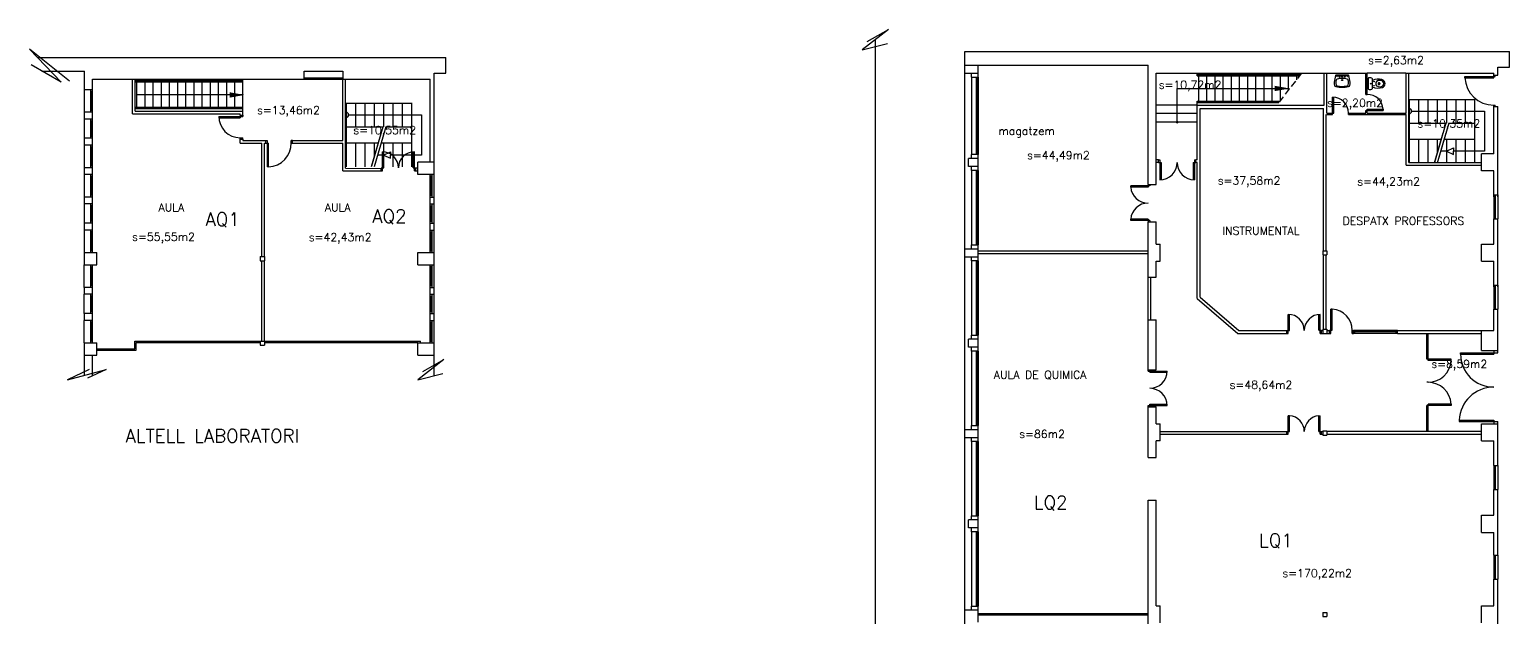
# Model space of a CAD drawing. Extents: x 546 to 754, y 37 to 203.
# Drawn here: x 698.4 to 753.9, y 83.1 to 105.1 of the extents above; entities that cross this region are included whole.
import ezdxf

# ---------------------------------------------------------------- set-up
doc = ezdxf.new("R2010")
doc.units = 0
doc.header["$MEASUREMENT"] = 0
doc.linetypes.add('PUNTOS', pattern=[0.25, 0, -0.25])
doc.linetypes.add('RAYITAS', pattern=[0.375, 0.25, -0.125])
doc.layers.get('0').update_dxf_attribs({"linetype": 'CONTINUOUS'})
for name, color, linetype in [('ESCA', 4, 'CONTINUOUS'), ('MURO', 1, 'CONTINUOUS'), ('PILA', 6, 'CONTINUOUS'), ('PUER', 5, 'CONTINUOUS'), ('SANI', 4, 'CONTINUOUS'), ('SUP', 7, 'CONTINUOUS'), ('TABI', 3, 'CONTINUOUS'), ('TEXT', 7, 'CONTINUOUS'), ('VENT', 2, 'CONTINUOUS')]:
    doc.layers.add(name, color=color, linetype=linetype)
doc.styles.add('ROMANS8', font='simplex.shx')
doc.styles.add('SIMPLEX', font='simplex.shx')
doc.styles.add('SIMPLEX8', font='simplex.shx')
doc.styles.get("Standard").update_dxf_attribs({"font": 'simplex.shx'})

# ---------------------------------------------------------------- blocks, each defined once
blk = doc.blocks.new('012102')
for p in [(-0.148, -0.025), (0.148, -0.025)]:
    blk.add_line(p, (0, -0.025))
blk.add_lwpolyline([(0.221, 0, -0.356176), (0.241, -0.016), (0.266, -0.14, -0.119815), (0.273, -0.396, -0.294219), (0.228, -0.444, -0.064372), (0, -0.47, -0.064372), (-0.228, -0.444, -0.294219), (-0.273, -0.396, -0.119815), (-0.266, -0.14), (-0.241, -0.016, -0.356176), (-0.221, 0), (0, 0)], format="xyb", close=True)
at = {"linetype": 'PUNTOS'}
for centre in [(-0.1, -0.065), (0.1, -0.065)]:
    blk.add_circle(centre, 0.015, dxfattribs=at)
for centre, radius in [((0, -0.19), 0.023), ((0, -0.065), 0.0175)]:
    blk.add_circle(centre, radius)
for centre, radius, start, end in [((0.04, -0.279), 0.28, 161.6517, 198.3483), ((-0.169, -0.21), 0.06, 106.3491, 161.6517), ((-0.169, -0.349), 0.06, 198.3483, 253.6509), ((-0.151, -0.092), 0.067, 87.0352, 159.0483), ((-0.007, -0.761), 0.634, 89.3416, 106.3491), ((-0.007, 0.202), 0.634, 253.6509, 270.6584), ((0.007, -0.761), 0.634, 73.6509, 90.6584), ((0.007, 0.202), 0.634, 269.3416, 286.3491), ((0.151, -0.092), 0.067, 20.9517, 92.9648), ((0.169, -0.21), 0.06, 18.3483, 73.6509), ((0.169, -0.349), 0.06, 286.3491, 341.6517), ((-0.04, -0.279), 0.28, 341.6517, 18.3483)]:
    blk.add_arc(centre, radius, start, end)
blk = doc.blocks.new('SANIA045')
blk.add_lwpolyline([(-0.176, -0.001, 0.467994), (-0.22, -0.062), (-0.219, -0.11, 0.362266), (-0.177, -0.168, 0.003061), (-0.12, -0.17, 0.200943), (-0.14, -0.545, 0.287945), (0, -0.64, 0.345667), (0.15, -0.513, 0.183095), (0.12, -0.17, 0.003061), (0.177, -0.168, 0.362197), (0.219, -0.11), (0.22, -0.062, 0.467968), (0.176, -0.001), (0, 0), (-0.176, -0.001)], format="xyb", close=True)
for centre, radius in [((-0.077, -0.228), 0.01), ((0, -0.101), 0.015), ((0, -0.101), 0.015), ((0.077, -0.228), 0.01)]:
    blk.add_circle(centre, radius)
for centre, radius, start, end in [((0.056, -0.442), 0.179, 137.9157, 221.6581), ((0.048, 4.524), 4.697, 267.947, 269.4107), ((0.004, -0.404), 0.115, 91.7437, 134.6177), ((-0.007, -0.416), 0.0338, 116.4439, 162.0713), ((0.004, -0.409), 0.0434, 175.6422, 265.2374), ((0.012, -0.499), 0.118, 95.6646, 106.8515), ((-0.048, 4.524), 4.697, 270.5893, 272.0531), ((-0.004, -0.404), 0.115, 45.3823, 88.2563), ((-0.012, -0.499), 0.118, 73.1485, 84.3354), ((-0.004, -0.409), 0.0434, 274.7626, 4.3578), ((0.007, -0.416), 0.0338, 17.9287, 63.5561), ((-0.056, -0.442), 0.179, 318.3419, 42.0843), ((0.003, -0.483), 0.113, 224.1157, 268.6031), ((-0.003, -0.483), 0.113, 271.3969, 315.8843)]:
    blk.add_arc(centre, radius, start, end)
blk.add_attdef('CODIGO', (-0.009, -0.013), '', height=0.000001)

msp = doc.modelspace()

# ---------------------------------------------------------------- linework, layer by layer
at = {"layer": 'ESCA'}
for p, q in [((702.399, 103.229), (706.429, 103.229)), ((706.429, 102.079), (706.429, 103.279)), ((742.215, 103.4), (742.215, 103.5)), ((742.215, 103.45), (746.092, 103.45)), ((742.215, 103.4), (746.052, 103.4)), ((742.266, 103.4), (742.266, 102.45)), ((742.572, 103.4), (742.572, 102.45)), ((742.878, 103.4), (742.878, 102.45)), ((743.184, 103.4), (743.184, 102.45)), ((743.49, 103.4), (743.49, 102.45)), ((743.796, 103.4), (743.796, 102.45)), ((744.102, 103.4), (744.102, 102.45)), ((744.409, 103.4), (744.409, 102.45)), ((744.715, 103.4), (744.715, 102.45)), ((745.021, 103.4), (745.021, 102.45)), ((745.327, 103.4), (745.327, 102.45)), ((745.633, 103.4), (745.633, 102.857)), ((745.939, 103.4), (745.939, 103.253)), ((702.399, 103.179), (706.429, 103.179)), ((702.449, 103.179), (702.449, 102.229)), ((702.449, 102.704), (706.429, 102.704)), ((702.755, 103.179), (702.755, 102.229)), ((703.062, 103.179), (703.062, 102.229)), ((703.368, 103.179), (703.368, 102.229)), ((703.674, 103.179), (703.674, 102.229)), ((703.98, 103.179), (703.98, 102.229)), ((704.286, 103.179), (704.286, 102.229)), ((704.592, 103.179), (704.592, 102.229)), ((704.898, 103.179), (704.898, 102.229)), ((705.204, 103.179), (705.204, 102.229)), ((705.51, 103.179), (705.51, 102.229)), ((705.816, 103.179), (705.816, 102.229)), ((706.122, 103.179), (706.122, 102.229)), ((741.465, 102.925), (745.685, 102.925)), ((741.465, 101.66), (741.465, 102.925)), ((743.801, 102.683), (743.801, 103.146)), ((702.399, 102.229), (706.429, 102.229)), ((702.399, 102.179), (706.429, 102.179)), ((742.215, 102.3), (740.675, 102.3)), ((742.215, 102.3), (742.215, 102.45)), ((742.215, 102.45), (745.318, 102.45)), ((742.215, 102.4), (745.279, 102.4)), ((710.398, 101.932), (713.127, 101.932)), ((711.92, 101.932), (713.127, 101.932)), ((713.127, 101.932), (713.127, 100.429)), ((713.127, 101.932), (713.127, 100.429)), ((742.215, 101.98), (740.675, 101.98)), ((742.215, 101.66), (740.675, 101.66)), ((750.257, 102.075), (752.987, 102.075)), ((751.545, 101.625), (751.115, 100.153)), ((751.649, 101.625), (751.211, 100.125)), ((751.78, 102.075), (752.987, 102.075)), ((752.987, 102.075), (752.987, 100.572)), ((752.987, 102.075), (752.987, 100.572)), ((711.573, 101.1), (711.248, 99.982)), ((711.685, 101.482), (711.256, 100.01)), ((711.789, 101.482), (711.352, 99.982)), ((711.678, 101.1), (711.352, 99.982)), ((750.161, 101.025), (750.161, 100.125)), ((751.433, 101.243), (751.107, 100.125)), ((751.537, 101.243), (751.211, 100.125)), ((710.302, 100.882), (710.302, 99.982)), ((711.702, 100.429), (711.967, 100.549)), ((711.702, 100.429), (711.967, 100.549)), ((711.967, 100.549), (711.967, 100.429)), ((711.967, 100.549), (711.967, 100.429)), ((751.561, 100.572), (751.342, 100.572)), ((751.561, 100.572), (751.827, 100.692)), ((751.561, 100.572), (751.827, 100.692)), ((751.561, 100.572), (751.827, 100.452)), ((751.561, 100.572), (751.827, 100.452)), ((751.827, 100.692), (751.827, 100.572)), ((751.827, 100.692), (751.827, 100.572)), ((752.987, 100.572), (751.827, 100.572)), ((751.827, 100.452), (751.827, 100.572)), ((752.987, 100.572), (751.827, 100.572)), ((751.827, 100.452), (751.827, 100.572)), ((711.702, 100.429), (711.482, 100.429)), ((711.702, 100.429), (711.967, 100.309)), ((711.702, 100.429), (711.967, 100.309)), ((713.127, 100.429), (711.967, 100.429)), ((711.967, 100.309), (711.967, 100.429)), ((713.127, 100.429), (711.967, 100.429)), ((711.967, 100.309), (711.967, 100.429))]:
    msp.add_line(p, q, dxfattribs=at)
at = {"layer": 'ESCA', "linetype": 'RAYITAS'}
for p, q in [((746.129, 103.5), (745.242, 102.351)), ((750.161, 101.025), (750.161, 100.125)), ((710.302, 100.882), (710.302, 99.982))]:
    msp.add_line(p, q, dxfattribs=at)
at = {"layer": 'ESCA', "color": 4}
for p, q in [((710.302, 102.382), (710.302, 100.882)), ((710.302, 102.382), (710.302, 100.882)), ((710.313, 102.379), (712.754, 102.379)), ((710.652, 102.382), (710.652, 101.482)), ((710.652, 102.382), (710.652, 101.482)), ((711.002, 102.382), (711.002, 101.482)), ((711.002, 102.382), (711.002, 101.482)), ((711.352, 102.382), (711.352, 101.482)), ((711.352, 102.382), (711.352, 101.482)), ((711.702, 102.382), (711.702, 101.482)), ((711.702, 102.382), (711.702, 101.482)), ((712.052, 102.382), (712.052, 101.482)), ((712.052, 102.382), (712.052, 101.482)), ((712.402, 102.382), (712.402, 101.482)), ((712.402, 102.382), (712.402, 101.482)), ((712.752, 102.382), (712.752, 99.982)), ((712.752, 102.382), (712.752, 99.982)), ((750.161, 102.525), (750.161, 101.025)), ((750.161, 102.525), (750.161, 101.025)), ((750.161, 102.506), (752.611, 102.516)), ((750.511, 102.525), (750.511, 101.625)), ((750.511, 102.525), (750.511, 101.625)), ((750.861, 102.525), (750.861, 101.625)), ((750.861, 102.525), (750.861, 101.625)), ((751.211, 102.525), (751.211, 101.625)), ((751.211, 102.525), (751.211, 101.625)), ((751.561, 102.525), (751.561, 101.625)), ((751.561, 102.525), (751.561, 101.625)), ((751.911, 102.525), (751.911, 101.625)), ((751.911, 102.525), (751.911, 101.625)), ((752.261, 102.525), (752.261, 101.625)), ((752.261, 102.525), (752.261, 101.625)), ((752.611, 102.525), (752.611, 100.125)), ((752.611, 102.525), (752.611, 100.125)), ((750.161, 101.625), (751.561, 101.625)), ((750.161, 101.625), (751.561, 101.625)), ((751.649, 101.625), (752.611, 101.625)), ((751.649, 101.625), (752.611, 101.625)), ((710.302, 101.482), (711.702, 101.482)), ((710.302, 101.482), (711.702, 101.482)), ((711.789, 101.482), (712.752, 101.482)), ((711.789, 101.482), (712.752, 101.482)), ((750.161, 101.025), (751.37, 101.025)), ((750.511, 101.025), (750.511, 100.125)), ((750.861, 101.025), (750.861, 100.125)), ((751.211, 101.025), (751.211, 100.483)), ((751.474, 101.025), (752.611, 101.025)), ((751.474, 101.025), (752.611, 101.025)), ((751.561, 101.025), (751.561, 100.125)), ((751.561, 101.025), (751.561, 100.125)), ((751.911, 101.025), (751.911, 100.125)), ((751.911, 101.025), (751.911, 100.125)), ((752.261, 101.025), (752.261, 100.125)), ((752.261, 101.025), (752.261, 100.125)), ((710.302, 100.882), (711.51, 100.882)), ((710.652, 100.882), (710.652, 99.982)), ((711.002, 100.882), (711.002, 99.982)), ((711.352, 100.882), (711.352, 100.34)), ((711.614, 100.882), (712.752, 100.882)), ((711.614, 100.882), (712.752, 100.882)), ((711.702, 100.882), (711.702, 99.982)), ((711.702, 100.882), (711.702, 99.982)), ((712.052, 100.882), (712.052, 99.982)), ((712.052, 100.882), (712.052, 99.982)), ((712.402, 100.882), (712.402, 99.982)), ((712.402, 100.882), (712.402, 99.982))]:
    msp.add_line(p, q, dxfattribs=at)
at = {"layer": 'ESCA', "color": 4, "linetype": 'RAYITAS'}
for p, q in [((750.161, 101.025), (751.37, 101.025)), ((750.511, 101.025), (750.511, 100.125)), ((750.861, 101.025), (750.861, 100.125)), ((751.211, 101.025), (751.211, 100.483)), ((710.302, 100.882), (711.51, 100.882)), ((710.652, 100.882), (710.652, 99.982)), ((711.002, 100.882), (711.002, 99.982)), ((711.352, 100.882), (711.352, 100.34))]:
    msp.add_line(p, q, dxfattribs=at)
at = {"layer": 'ESCA'}
for points in [[(706.499, 102.682, 0, 0.2, 0), (705.941, 102.682, 0.2, 0.2, 0)], [(745.685, 102.925, 0, 0.2, 0), (745.127, 102.925, 0.2, 0.2, 0)]]:
    msp.add_lwpolyline(points, format="xyseb", dxfattribs=at)
at = {"layer": 'ESCA', "const_width": 0.05}
msp.add_lwpolyline([(741.44, 101.66, 1), (741.49, 101.66, 1)], format="xyb", close=True, dxfattribs=at)
at = {"layer": 'ESCA'}
for centre in [(750.161, 102.075), (710.302, 101.932)]:
    msp.add_arc(centre, 0.0958, 270, 90, dxfattribs=at)
at = {"layer": 'MURO'}
for p, q in [((730.155, 68.92), (730.155, 104.761)), ((698.734, 104.089), (714.049, 104.089)), ((714.049, 103.499), (714.049, 104.089)), ((733.505, 68.91), (733.505, 104.31)), ((733.505, 104.31), (753.925, 104.31)), ((733.505, 103.8), (740.375, 103.8)), ((734.005, 103.35), (734.005, 103.8)), ((740.375, 99.325), (740.375, 103.8)), ((753.925, 103.72), (753.925, 104.31)), ((698.895, 103.579), (700.499, 103.579)), ((700.799, 103.279), (708.729, 103.279)), ((700.799, 102.879), (700.799, 103.279)), ((708.729, 103.579), (710.179, 103.579)), ((708.729, 103.279), (708.729, 103.579)), ((710.179, 103.579), (710.179, 103.279)), ((710.179, 103.279), (713.459, 103.279)), ((713.459, 100.159), (713.459, 103.279)), ((713.609, 103.499), (714.049, 103.499)), ((733.505, 103.5), (734.005, 103.5)), ((733.755, 103.35), (733.755, 103.5)), ((733.755, 103.35), (734.005, 103.35)), ((740.675, 99.325), (740.675, 103.5)), ((740.675, 103.5), (748.594, 103.5)), ((750.055, 103.5), (753.335, 103.5)), ((753.335, 103.43), (753.335, 103.5)), ((753.335, 103.43), (753.485, 103.43)), ((753.485, 103.72), (753.925, 103.72)), ((753.485, 103.43), (753.485, 103.72)), ((700.799, 102.879), (700.499, 102.879)), ((753.335, 100.47), (753.335, 102.25)), ((753.335, 102.25), (753.485, 102.25)), ((753.485, 98.86), (753.485, 102.25)), ((700.799, 102.032), (700.499, 102.032)), ((700.799, 101.772), (700.499, 101.772)), ((700.799, 101.772), (700.799, 102.032)), ((700.799, 101.055), (700.499, 101.055)), ((700.799, 100.795), (700.799, 101.055)), ((700.799, 100.795), (700.499, 100.795)), ((734.005, 100.45), (733.755, 100.45)), ((733.755, 100.3), (733.755, 100.45)), ((734.005, 99.85), (734.005, 100.45)), ((752.875, 99.83), (752.875, 100.47)), ((753.335, 100.47), (752.875, 100.47)), ((700.799, 99.949), (700.499, 99.949)), ((700.799, 99.699), (700.799, 99.949)), ((713.609, 100.159), (712.999, 100.159)), ((712.999, 99.699), (712.999, 100.159)), ((733.645, 100), (733.645, 100.3)), ((734.005, 100.3), (733.645, 100.3)), ((734.005, 100), (733.645, 100)), ((733.755, 99.85), (733.755, 100)), ((700.799, 99.699), (700.499, 99.699)), ((713.609, 99.699), (712.999, 99.699)), ((734.005, 99.85), (733.755, 99.85)), ((740.375, 99.325), (740.675, 99.325)), ((753.335, 99.83), (752.875, 99.83)), ((753.335, 98.86), (753.335, 99.83)), ((700.799, 98.852), (700.499, 98.852)), ((700.799, 98.592), (700.799, 98.852)), ((713.459, 98.852), (713.609, 98.852)), ((713.459, 98.592), (713.459, 98.852)), ((753.335, 98.94), (753.485, 98.94)), ((700.799, 98.592), (700.499, 98.592)), ((713.459, 98.592), (713.609, 98.592)), ((700.799, 97.875), (700.499, 97.875)), ((700.799, 97.615), (700.799, 97.875)), ((713.459, 97.875), (713.609, 97.875)), ((713.459, 97.615), (713.459, 97.875)), ((740.375, 97.925), (740.675, 97.925)), ((740.375, 92.375), (740.375, 97.925)), ((740.675, 97.08), (740.675, 97.925)), ((753.335, 97.08), (753.335, 98.04)), ((753.335, 98.04), (753.485, 98.04)), ((753.485, 95.48), (753.485, 98.04)), ((700.799, 97.615), (700.499, 97.615)), ((713.459, 97.615), (713.609, 97.615)), ((700.499, 96.769), (700.959, 96.769)), ((700.959, 96.309), (700.959, 96.769)), ((712.999, 96.769), (713.609, 96.769)), ((712.999, 96.309), (712.999, 96.769)), ((733.505, 96.91), (734.005, 96.91)), ((733.505, 96.61), (734.005, 96.61)), ((733.755, 97.06), (734.005, 97.06)), ((733.755, 96.91), (733.755, 97.06)), ((733.755, 96.46), (733.755, 96.61)), ((734.005, 96.46), (734.005, 97.06)), ((740.675, 97.08), (740.835, 97.08)), ((740.835, 96.44), (740.835, 97.08)), ((752.875, 97.08), (753.335, 97.08)), ((752.875, 96.44), (752.875, 97.08)), ((700.499, 96.309), (700.959, 96.309)), ((712.999, 96.309), (713.609, 96.309)), ((734.005, 96.46), (733.755, 96.46)), ((740.675, 95.84), (740.675, 96.44)), ((740.675, 96.44), (740.835, 96.44)), ((752.875, 96.44), (753.335, 96.44)), ((753.335, 95.48), (753.335, 96.44)), ((700.799, 95.462), (700.499, 95.462)), ((700.799, 95.202), (700.799, 95.462)), ((713.459, 95.462), (713.609, 95.462)), ((713.459, 95.202), (713.459, 95.462)), ((740.375, 95.84), (740.675, 95.84)), ((740.475, 94.24), (740.475, 95.84)), ((753.335, 95.54), (753.485, 95.54)), ((700.799, 95.202), (700.499, 95.202)), ((713.459, 95.202), (713.609, 95.202)), ((700.799, 94.485), (700.499, 94.485)), ((700.799, 94.225), (700.799, 94.485)), ((713.459, 94.485), (713.609, 94.485)), ((713.459, 94.225), (713.459, 94.485)), ((753.335, 93.85), (753.335, 94.64)), ((753.335, 94.64), (753.485, 94.64)), ((753.485, 93.01), (753.485, 94.64)), ((700.799, 94.225), (700.499, 94.225)), ((713.459, 94.225), (713.609, 94.225)), ((740.375, 94.24), (740.675, 94.24)), ((740.675, 92.375), (740.675, 94.24)), ((752.875, 93.1), (752.875, 93.85)), ((752.875, 93.85), (753.335, 93.85)), ((700.499, 93.379), (700.959, 93.379)), ((700.959, 92.919), (700.959, 93.379)), ((712.999, 92.919), (712.999, 93.399)), ((712.999, 93.379), (713.609, 93.379)), ((713.099, 93.379), (713.099, 93.449)), ((734.005, 93.52), (733.645, 93.52)), ((733.645, 93.22), (733.645, 93.52)), ((733.755, 93.67), (734.005, 93.67)), ((733.755, 93.52), (733.755, 93.67)), ((734.005, 93.07), (734.005, 93.67)), ((712.999, 92.919), (713.609, 92.919)), ((734.005, 93.22), (733.645, 93.22)), ((733.755, 93.07), (733.755, 93.22)), ((734.005, 93.07), (733.755, 93.07)), ((752.875, 93.1), (753.485, 93.1)), ((740.375, 92.375), (740.675, 92.375)), ((740.375, 89.085), (740.375, 90.975)), ((740.375, 90.975), (740.675, 90.975)), ((740.675, 90.34), (740.675, 90.975)), ((733.505, 90.13), (734.005, 90.13)), ((733.755, 90.13), (733.755, 90.28)), ((733.755, 90.28), (734.005, 90.28)), ((734.005, 89.68), (734.005, 90.28)), ((740.675, 90.34), (740.835, 90.34)), ((740.835, 89.7), (740.835, 90.34)), ((752.875, 89.7), (752.875, 90.34)), ((752.875, 90.34), (753.485, 90.34)), ((753.485, 88.78), (753.485, 90.43)), ((733.505, 89.83), (734.005, 89.83)), ((733.755, 89.68), (733.755, 89.83)), ((734.005, 89.68), (733.755, 89.68)), ((740.675, 89.085), (740.675, 89.7)), ((740.835, 89.7), (740.675, 89.7)), ((752.875, 89.7), (753.335, 89.7)), ((753.335, 88.78), (753.335, 89.7)), ((740.375, 89.085), (740.675, 89.085)), ((753.335, 88.78), (753.485, 88.78)), ((753.335, 86.91), (753.335, 87.88)), ((753.335, 87.88), (753.485, 87.88)), ((753.485, 85.42), (753.485, 87.88)), ((740.375, 82.232), (740.375, 87.485)), ((740.375, 87.485), (740.675, 87.485)), ((740.675, 83.52), (740.675, 87.485)), ((733.645, 86.44), (733.645, 86.74)), ((734.005, 86.74), (733.645, 86.74)), ((733.755, 86.74), (733.755, 86.89)), ((733.755, 86.89), (734.005, 86.89)), ((734.005, 86.29), (734.005, 86.89)), ((752.875, 86.27), (752.875, 86.91)), ((752.875, 86.91), (753.335, 86.91)), ((734.005, 86.44), (733.645, 86.44)), ((733.755, 86.29), (733.755, 86.44)), ((734.005, 86.29), (733.755, 86.29)), ((752.875, 86.27), (753.335, 86.27)), ((753.335, 85.42), (753.335, 86.27)), ((753.335, 85.42), (753.485, 85.42)), ((753.335, 83.52), (753.335, 84.52)), ((753.335, 84.52), (753.485, 84.52)), ((753.485, 82.06), (753.485, 84.52)), ((734.005, 83.35), (733.505, 83.35)), ((734.005, 83.35), (733.645, 83.35)), ((733.755, 83.5), (734.005, 83.5)), ((733.755, 83.35), (733.755, 83.5)), ((734.005, 82.9), (734.005, 83.5)), ((740.675, 83.52), (740.835, 83.52)), ((740.835, 82.88), (740.835, 83.52)), ((752.875, 82.88), (752.875, 83.52)), ((752.875, 83.52), (753.335, 83.52))]:
    msp.add_line(p, q, dxfattribs=at)
at = {"layer": 'MURO', "color": 1}
for p, q in [((700.499, 102.879), (700.499, 103.579)), ((713.609, 99.699), (713.609, 103.499)), ((700.499, 101.772), (700.499, 102.032)), ((700.499, 100.795), (700.499, 101.055)), ((700.499, 99.699), (700.499, 99.949)), ((700.499, 98.592), (700.499, 98.852)), ((713.609, 98.592), (713.609, 98.852)), ((700.499, 97.615), (700.499, 97.875)), ((713.609, 97.615), (713.609, 97.875)), ((700.499, 96.309), (700.499, 96.769)), ((713.609, 96.309), (713.609, 96.769)), ((700.499, 95.202), (700.499, 95.462)), ((713.609, 95.202), (713.609, 95.462)), ((700.499, 94.225), (700.499, 94.485)), ((713.609, 94.225), (713.609, 94.485)), ((700.499, 92.167), (700.499, 93.379)), ((713.609, 92.152), (713.609, 93.379)), ((700.499, 92.919), (700.959, 92.919)), ((700.799, 92.144), (700.799, 92.919))]:
    msp.add_line(p, q, dxfattribs=at)
at = {"layer": 'PILA'}
for p, q in [((707.089, 96.618), (707.249, 96.618)), ((707.089, 96.618), (707.089, 96.458)), ((707.249, 96.618), (707.249, 96.458)), ((746.925, 96.839), (746.925, 96.679)), ((746.925, 96.839), (747.085, 96.839)), ((746.925, 96.679), (747.085, 96.679)), ((747.085, 96.839), (747.085, 96.679)), ((707.089, 96.458), (707.249, 96.458)), ((746.925, 93.89), (746.925, 93.73)), ((746.925, 93.89), (747.085, 93.89)), ((747.085, 93.89), (747.085, 93.73)), ((707.089, 93.449), (707.249, 93.449)), ((707.089, 93.449), (707.089, 93.289)), ((707.089, 93.289), (707.249, 93.289)), ((707.249, 93.449), (707.249, 93.289)), ((746.925, 93.73), (747.085, 93.73)), ((746.925, 90.08), (746.925, 89.92)), ((746.925, 90.08), (747.085, 90.08)), ((746.925, 89.92), (747.085, 89.92)), ((747.085, 90.08), (747.085, 89.92)), ((746.925, 83.27), (746.925, 83.11)), ((746.925, 83.27), (747.085, 83.27)), ((747.085, 83.27), (747.085, 83.11)), ((746.925, 83.11), (747.085, 83.11))]:
    msp.add_line(p, q, dxfattribs=at)
at = {"layer": 'PUER'}
for p, q in [((752.256, 103.38), (753.385, 103.38)), ((752.256, 103.33), (752.256, 103.38)), ((752.256, 103.33), (753.335, 103.33)), ((753.335, 103.33), (753.335, 103.43)), ((753.385, 103.38), (753.385, 103.43)), ((748.544, 102.703), (748.544, 102.753)), ((748.544, 102.703), (748.594, 102.703)), ((748.594, 102.703), (748.594, 102.753)), ((747.292, 101.95), (747.292, 102.6)), ((747.342, 102), (747.342, 102.597)), ((748.544, 102.053), (748.544, 102.103)), ((748.544, 102.103), (749.192, 102.103)), ((748.594, 102.053), (748.594, 102.153)), ((748.594, 102.153), (749.192, 102.153)), ((749.192, 102.153), (749.192, 102.103)), ((753.335, 102.3), (753.385, 102.3)), ((753.335, 102.25), (753.335, 102.3)), ((753.335, 102.25), (753.485, 102.25)), ((753.385, 102.25), (753.385, 102.3)), ((705.529, 101.879), (706.429, 101.879)), ((705.53, 101.829), (706.329, 101.829)), ((706.329, 101.929), (706.329, 101.829)), ((706.429, 101.929), (706.429, 101.879)), ((747.242, 102), (747.342, 102)), ((747.242, 101.95), (747.292, 101.95)), ((747.892, 101.95), (747.892, 102)), ((747.892, 102), (747.942, 102)), ((747.892, 101.95), (747.942, 101.95)), ((706.329, 101.079), (706.429, 101.079)), ((706.329, 101.029), (706.329, 101.079)), ((706.429, 101.029), (706.429, 101.079)), ((707.299, 100.979), (707.349, 100.979)), ((707.299, 100.879), (707.399, 100.879)), ((707.349, 100.979), (707.349, 99.98)), ((707.399, 99.98), (707.399, 100.879)), ((708.249, 100.879), (708.249, 100.979)), ((708.299, 100.979), (708.249, 100.979)), ((708.249, 100.879), (708.299, 100.879)), ((711.666, 99.83), (711.666, 100.549)), ((711.716, 99.949), (711.716, 100.547)), ((712.816, 99.95), (712.816, 100.547)), ((712.866, 99.829), (712.866, 100.549)), ((707.399, 99.98), (707.349, 99.98)), ((711.616, 99.949), (711.716, 99.949)), ((712.816, 99.95), (712.916, 99.95)), ((740.765, 100.25), (740.815, 100.25)), ((740.765, 100.15), (740.865, 100.15)), ((740.815, 100.25), (740.815, 99.5)), ((740.865, 100.15), (740.865, 99.501)), ((742.065, 100.15), (742.165, 100.15)), ((742.065, 100.15), (742.065, 99.501)), ((742.115, 100.25), (742.165, 100.25)), ((742.115, 100.25), (742.165, 100.25)), ((742.115, 100.25), (742.115, 99.5)), ((711.616, 99.83), (711.666, 99.83)), ((712.866, 99.829), (712.916, 99.829)), ((740.375, 99.325), (740.375, 99.225)), ((740.445, 99.325), (740.445, 99.275)), ((740.445, 99.275), (739.727, 99.275)), ((739.727, 99.225), (739.727, 99.275)), ((740.375, 99.225), (739.727, 99.225)), ((740.445, 97.975), (739.725, 97.975)), ((740.375, 98.025), (739.727, 98.025)), ((739.727, 97.975), (739.727, 98.025)), ((740.375, 98.025), (740.375, 97.925)), ((740.445, 97.975), (740.445, 97.925)), ((745.635, 93.73), (745.635, 94.45)), ((745.685, 93.85), (745.685, 94.447)), ((746.785, 93.851), (746.785, 94.447)), ((746.835, 93.73), (746.835, 94.45)), ((747.235, 93.73), (747.235, 94.65)), ((747.285, 93.851), (747.285, 94.648)), ((745.585, 93.85), (745.685, 93.85)), ((746.785, 93.851), (746.885, 93.851)), ((747.185, 93.851), (747.285, 93.851)), ((748.035, 93.73), (748.035, 93.85)), ((748.035, 93.85), (748.085, 93.85)), ((745.585, 93.73), (745.635, 93.73)), ((746.835, 93.73), (746.885, 93.73)), ((747.185, 93.73), (747.235, 93.73)), ((748.035, 93.73), (748.085, 93.73)), ((752.095, 92.96), (752.096, 93.01)), ((752.095, 92.96), (753.335, 92.96)), ((752.096, 93.01), (753.487, 93.01)), ((753.335, 93.1), (753.335, 92.96)), ((740.375, 92.325), (740.375, 92.375)), ((740.375, 92.325), (741.095, 92.325)), ((740.445, 92.275), (740.445, 92.375)), ((740.445, 92.275), (741.093, 92.275)), ((740.375, 91.025), (741.095, 91.025)), ((740.375, 90.975), (740.375, 91.025)), ((740.445, 91.075), (741.093, 91.075)), ((740.445, 90.975), (740.445, 91.075)), ((745.635, 89.95), (745.635, 90.647)), ((745.685, 90.647), (745.635, 90.647)), ((745.685, 90.05), (745.685, 90.647)), ((746.785, 90.05), (746.785, 90.647)), ((746.785, 90.647), (746.835, 90.647)), ((746.835, 89.95), (746.835, 90.647)), ((752.046, 90.48), (753.335, 90.48)), ((752.046, 90.48), (752.046, 90.43)), ((753.335, 90.48), (753.335, 90.34)), ((745.585, 90.05), (745.685, 90.05)), ((745.585, 89.95), (745.635, 89.95)), ((746.785, 90.05), (746.885, 90.05)), ((746.835, 89.95), (746.885, 89.95)), ((752.045, 90.43), (753.485, 90.43))]:
    msp.add_line(p, q, dxfattribs=at)
for centre, radius, start, end in [((753.335, 103.38), 1.08, 182.6535, 270), ((748.594, 102.103), 0.6, 4.7802, 90), ((747.292, 102), 0.6, 0, 90), ((706.329, 101.879), 0.8, 180, 270), ((707.349, 100.879), 0.9, 273.1847, 0), ((711.666, 99.949), 0.6, 0, 90), ((712.866, 99.949), 0.6, 90, 180), ((740.815, 100.15), 0.65, 270, 0), ((742.115, 100.15), 0.65, 180, 270), ((740.375, 99.275), 0.65, 184.4117, 270), ((740.375, 97.975), 0.65, 90, 175.5883), ((745.635, 93.85), 0.6, 0, 90), ((746.835, 93.85), 0.6, 90, 180), ((747.235, 93.85), 0.8, 86.4167, 90), ((747.235, 93.85), 0.8, 0, 86.4167), ((753.335, 92.96), 1.24, 180, 270), ((740.445, 92.325), 0.65, 270, 0), ((740.445, 91.025), 0.65, 360, 90), ((753.335, 90.43), 1.29, 90, 177.7787), ((745.635, 90.05), 0.6, 0, 85.2198), ((746.835, 90.05), 0.6, 94.7802, 180)]:
    msp.add_arc(centre, radius, start, end, dxfattribs=at)
at = {"layer": 'TABI', "color": 4}
for p, q in [((730.639, 105.135), (729.659, 104.378)), ((729.845, 104.691), (730.639, 105.135)), ((698.437, 104.399), (699.623, 103.161)), ((699.938, 103.2), (698.437, 104.399)), ((729.659, 104.378), (730.602, 104.617)), ((699.623, 103.161), (698.493, 103.809)), ((713.971, 92.753), (712.991, 91.996)), ((713.177, 92.309), (713.971, 92.753)), ((699.861, 91.996), (701.304, 92.384)), ((700.674, 92.384), (699.861, 91.996)), ((701.304, 92.384), (700.603, 92.052)), ((712.991, 91.996), (713.934, 92.235))]:
    msp.add_line(p, q, dxfattribs=at)
at = {"layer": 'TABI'}
for p, q in [((702.299, 101.979), (702.299, 103.279)), ((702.399, 102.079), (702.399, 103.279)), ((710.179, 100.979), (710.179, 103.279)), ((710.279, 99.929), (710.279, 103.279)), ((746.975, 102.3), (746.975, 103.5)), ((747.075, 102), (747.075, 103.5)), ((748.544, 102.753), (748.544, 103.5)), ((748.593, 103.507), (750.043, 103.507)), ((748.594, 102.753), (748.595, 103.503)), ((750.055, 102), (750.059, 103.503)), ((750.155, 100.15), (750.155, 103.5)), ((748.544, 102.753), (748.594, 102.753)), ((742.215, 102.3), (746.975, 102.3)), ((742.215, 100.25), (742.215, 102.3)), ((742.335, 102.18), (746.955, 102.18)), ((742.335, 95.095), (742.335, 102.18)), ((746.955, 96.839), (746.955, 102.18)), ((702.299, 101.979), (706.329, 101.979)), ((702.399, 102.079), (706.429, 102.079)), ((706.329, 101.929), (706.329, 101.979)), ((706.329, 101.929), (706.429, 101.929)), ((706.429, 101.929), (706.429, 102.079)), ((747.055, 96.839), (747.055, 101.95)), ((747.075, 102), (747.242, 102)), ((747.075, 101.95), (747.242, 101.95)), ((747.242, 101.95), (747.242, 102)), ((747.942, 101.95), (747.942, 102)), ((747.942, 102), (748.544, 102)), ((747.942, 101.95), (750.055, 101.95)), ((748.544, 102.053), (748.594, 102.053)), ((748.544, 102), (748.544, 102.053)), ((748.594, 102), (748.594, 102.053)), ((748.594, 102), (750.055, 102)), ((750.055, 100.05), (750.055, 101.95)), ((706.329, 101.029), (706.429, 101.029)), ((706.329, 100.879), (706.329, 101.029)), ((706.429, 101.029), (706.429, 100.979)), ((706.329, 100.879), (707.149, 100.879)), ((706.429, 100.979), (707.299, 100.979)), ((707.149, 96.618), (707.149, 100.879)), ((707.249, 96.618), (707.249, 100.879)), ((707.249, 100.879), (707.299, 100.879)), ((707.299, 100.879), (707.299, 100.979)), ((708.299, 100.979), (710.179, 100.979)), ((708.299, 100.879), (708.299, 100.979)), ((708.299, 100.879), (710.179, 100.879)), ((710.179, 99.829), (710.179, 100.879)), ((710.279, 99.929), (711.616, 99.928)), ((711.616, 99.829), (711.616, 99.928)), ((712.916, 99.829), (712.916, 99.949)), ((712.916, 99.949), (712.956, 99.949)), ((740.765, 100.25), (740.675, 100.25)), ((740.765, 100.15), (740.675, 100.15)), ((740.765, 100.15), (740.765, 100.25)), ((742.165, 100.15), (742.165, 100.25)), ((742.215, 100.25), (742.165, 100.25)), ((742.215, 100.15), (742.165, 100.15)), ((742.215, 95.04), (742.215, 100.15)), ((750.055, 100.05), (752.875, 100.05)), ((750.155, 100.15), (752.875, 100.15)), ((710.179, 99.829), (711.616, 99.829)), ((712.916, 99.829), (712.956, 99.829)), ((740.375, 96.815), (734.005, 96.815)), ((740.375, 96.715), (734.005, 96.715)), ((746.955, 93.89), (746.955, 96.679)), ((747.055, 93.89), (747.055, 96.679)), ((707.149, 93.449), (707.149, 96.458)), ((707.249, 93.449), (707.249, 96.458)), ((742.215, 95.04), (743.738, 93.73)), ((742.335, 95.095), (743.783, 93.85)), ((743.783, 93.85), (745.585, 93.85)), ((745.585, 93.73), (745.585, 93.85)), ((746.885, 93.73), (746.885, 93.85)), ((746.885, 93.85), (746.925, 93.85)), ((747.085, 93.85), (747.185, 93.85)), ((747.185, 93.73), (747.185, 93.85)), ((749.725, 93.73), (749.725, 93.85)), ((749.725, 93.85), (752.875, 93.85)), ((702.379, 93.449), (707.089, 93.449)), ((702.379, 93.159), (702.379, 93.449)), ((702.429, 93.109), (702.429, 93.399)), ((702.429, 93.399), (707.089, 93.399)), ((707.249, 93.449), (713.099, 93.449)), ((707.249, 93.399), (712.999, 93.399)), ((743.738, 93.73), (745.585, 93.73)), ((746.885, 93.73), (746.925, 93.73)), ((746.885, 93.73), (747.185, 93.73)), ((747.085, 93.73), (747.185, 93.73)), ((749.725, 93.73), (752.875, 93.73)), ((700.959, 93.159), (702.379, 93.159)), ((700.959, 93.109), (702.429, 93.109)), ((740.835, 90.05), (745.585, 90.05)), ((740.835, 89.95), (745.585, 89.95)), ((745.585, 89.95), (745.585, 90.05)), ((746.885, 90.05), (746.925, 90.05)), ((746.885, 89.95), (746.885, 90.05)), ((746.885, 89.95), (746.925, 89.95)), ((747.085, 90.07), (752.875, 90.07)), ((747.085, 89.95), (752.875, 89.95)), ((740.375, 83.215), (734.005, 83.215)), ((739.336, 83.215), (734.005, 83.215)), ((740.375, 83.165), (734.005, 83.165))]:
    msp.add_line(p, q, dxfattribs=at)
at = {"layer": 'TABI', "color": 3}
for p, q in [((712.956, 99.949), (712.999, 99.949)), ((712.956, 99.829), (712.999, 99.829))]:
    msp.add_line(p, q, dxfattribs=at)
at = {"layer": 'VENT', "color": 2}
for p, q in [((708.729, 103.329), (710.179, 103.329)), ((708.729, 103.279), (710.179, 103.279))]:
    msp.add_line(p, q, dxfattribs=at)
at = {"layer": 'VENT'}
for p, q in [((708.779, 103.279), (708.779, 103.329)), ((710.129, 103.329), (710.129, 103.279)), ((733.755, 103.35), (733.755, 100.45)), ((733.935, 103.35), (733.935, 100.45)), ((733.935, 103.3), (734.005, 103.3)), ((733.97, 103.3), (733.97, 102.881)), ((734.005, 103.35), (734.005, 100.45)), ((700.499, 102.032), (700.499, 102.879)), ((700.729, 102.032), (700.729, 102.879)), ((700.729, 102.809), (700.799, 102.809)), ((700.764, 102.809), (700.764, 102.102)), ((700.799, 102.032), (700.799, 102.879)), ((734.005, 102.881), (733.935, 102.881)), ((734.005, 102.851), (733.935, 102.851)), ((733.97, 102.851), (733.97, 102.408)), ((700.799, 102.102), (700.729, 102.102)), ((734.005, 102.408), (733.935, 102.408)), ((734.005, 102.383), (733.935, 102.383)), ((734.005, 102.358), (733.935, 102.358)), ((733.97, 102.358), (733.97, 101.915)), ((700.499, 101.055), (700.499, 101.772)), ((700.729, 101.055), (700.729, 101.772)), ((700.799, 101.702), (700.729, 101.702)), ((700.764, 101.702), (700.764, 101.125)), ((700.799, 101.055), (700.799, 101.772)), ((734.005, 101.915), (733.935, 101.915)), ((734.005, 101.885), (733.935, 101.885)), ((733.97, 101.885), (733.97, 101.441)), ((700.799, 101.125), (700.729, 101.125)), ((734.005, 101.441), (733.935, 101.441)), ((734.005, 101.416), (733.935, 101.416)), ((734.005, 101.391), (733.935, 101.391)), ((733.97, 101.391), (733.97, 100.948)), ((700.499, 99.949), (700.499, 100.795)), ((700.729, 99.949), (700.729, 100.795)), ((700.799, 100.725), (700.729, 100.725)), ((700.764, 100.725), (700.764, 100.019)), ((700.799, 99.949), (700.799, 100.795)), ((734.005, 100.948), (733.935, 100.948)), ((734.005, 100.918), (733.935, 100.918)), ((734.005, 100.5), (733.935, 100.5)), ((733.97, 100.918), (733.97, 100.5)), ((700.799, 100.019), (700.729, 100.019)), ((700.499, 98.852), (700.499, 99.699)), ((700.729, 98.852), (700.729, 99.699)), ((700.729, 99.629), (700.799, 99.629)), ((700.764, 99.629), (700.764, 98.922)), ((700.799, 98.852), (700.799, 99.699)), ((713.453, 98.852), (713.453, 99.699)), ((713.529, 99.629), (713.459, 99.629)), ((713.494, 99.629), (713.494, 98.922)), ((713.529, 98.852), (713.529, 99.699)), ((713.603, 98.852), (713.603, 99.699)), ((733.755, 99.85), (733.755, 97.06)), ((733.935, 99.85), (733.935, 97.06)), ((734.005, 99.8), (733.935, 99.8)), ((734.005, 99.4), (733.935, 99.4)), ((734.005, 99.37), (733.935, 99.37)), ((733.97, 99.8), (733.97, 99.4)), ((733.97, 99.37), (733.97, 98.945)), ((734.005, 99.85), (734.005, 97.06)), ((700.799, 98.922), (700.729, 98.922)), ((713.459, 98.922), (713.529, 98.922)), ((734.005, 98.945), (733.935, 98.945)), ((734.005, 98.92), (733.935, 98.92)), ((734.005, 98.895), (733.935, 98.895)), ((733.97, 98.895), (733.97, 98.47)), ((753.335, 98.94), (753.335, 98.04)), ((753.335, 98.89), (753.385, 98.89)), ((753.36, 98.89), (753.36, 98.09)), ((753.385, 98.94), (753.385, 98.04)), ((753.485, 98.94), (753.485, 98.04)), ((700.499, 97.875), (700.499, 98.592)), ((700.729, 97.875), (700.729, 98.592)), ((700.799, 98.522), (700.729, 98.522)), ((700.764, 98.522), (700.764, 97.945)), ((700.799, 97.875), (700.799, 98.592)), ((713.453, 97.875), (713.453, 98.592)), ((713.459, 98.522), (713.529, 98.522)), ((713.494, 98.522), (713.494, 97.945)), ((713.529, 97.875), (713.529, 98.592)), ((713.603, 97.875), (713.603, 98.592)), ((734.005, 98.47), (733.935, 98.47)), ((734.005, 98.44), (733.935, 98.44)), ((733.97, 98.44), (733.97, 97.99)), ((700.799, 97.945), (700.729, 97.945)), ((713.459, 97.945), (713.529, 97.945)), ((734.005, 97.99), (733.935, 97.99)), ((734.005, 97.99), (733.935, 97.99)), ((734.005, 97.965), (733.935, 97.965)), ((734.005, 97.94), (733.935, 97.94)), ((733.97, 97.94), (733.97, 97.54)), ((753.335, 98.09), (753.385, 98.09)), ((700.499, 96.769), (700.499, 97.615)), ((700.729, 96.769), (700.729, 97.615)), ((700.799, 97.545), (700.729, 97.545)), ((700.764, 97.545), (700.764, 96.839)), ((700.799, 96.769), (700.799, 97.615)), ((713.453, 96.769), (713.453, 97.615)), ((713.459, 97.545), (713.529, 97.545)), ((713.494, 97.545), (713.494, 96.839)), ((713.529, 96.769), (713.529, 97.615)), ((713.603, 96.769), (713.603, 97.615)), ((734.005, 97.54), (733.935, 97.54)), ((734.005, 97.51), (733.935, 97.51)), ((733.935, 97.11), (734.005, 97.11)), ((733.97, 97.51), (733.97, 97.11)), ((700.799, 96.839), (700.729, 96.839)), ((713.459, 96.839), (713.529, 96.839)), ((700.488, 95.462), (700.488, 96.309)), ((700.729, 95.462), (700.729, 96.309)), ((700.729, 96.239), (700.799, 96.239)), ((700.764, 96.239), (700.764, 95.532)), ((700.799, 95.462), (700.799, 96.309)), ((713.459, 95.462), (713.459, 96.309)), ((713.529, 96.239), (713.459, 96.239)), ((713.494, 96.239), (713.494, 95.532)), ((713.529, 95.462), (713.529, 96.309)), ((713.608, 95.462), (713.608, 96.309)), ((733.755, 96.46), (733.755, 93.67)), ((733.935, 96.46), (733.935, 93.67)), ((734.005, 96.41), (733.935, 96.41)), ((734.005, 96.01), (733.935, 96.01)), ((733.97, 96.41), (733.97, 96.01)), ((734.005, 96.46), (734.005, 93.67)), ((700.799, 95.532), (700.729, 95.532)), ((713.459, 95.532), (713.529, 95.532)), ((734.005, 95.98), (733.935, 95.98)), ((734.005, 95.555), (733.935, 95.555)), ((734.005, 95.53), (733.935, 95.53)), ((734.005, 95.505), (733.935, 95.505)), ((733.97, 95.98), (733.97, 95.555)), ((733.97, 95.505), (733.97, 95.08)), ((753.335, 95.54), (753.335, 94.64)), ((753.335, 95.49), (753.385, 95.49)), ((753.36, 95.49), (753.36, 94.69)), ((753.385, 95.54), (753.385, 94.64)), ((753.485, 95.54), (753.485, 94.64)), ((700.488, 94.485), (700.488, 95.202)), ((700.729, 94.485), (700.729, 95.202)), ((700.799, 95.132), (700.729, 95.132)), ((700.764, 95.132), (700.764, 94.555)), ((700.799, 94.485), (700.799, 95.202)), ((713.459, 94.485), (713.459, 95.202)), ((713.459, 95.132), (713.529, 95.132)), ((713.494, 95.132), (713.494, 94.555)), ((713.529, 94.485), (713.529, 95.202)), ((713.608, 94.485), (713.608, 95.202)), ((734.005, 95.08), (733.935, 95.08)), ((734.005, 95.05), (733.935, 95.05)), ((733.97, 95.05), (733.97, 94.6)), ((700.799, 94.555), (700.729, 94.555)), ((713.459, 94.555), (713.529, 94.555)), ((734.005, 94.6), (733.935, 94.6)), ((734.005, 94.6), (733.935, 94.6)), ((734.005, 94.575), (733.935, 94.575)), ((734.005, 94.55), (733.935, 94.55)), ((733.97, 94.55), (733.97, 94.15)), ((753.335, 94.69), (753.385, 94.69)), ((700.488, 93.379), (700.488, 94.225)), ((700.729, 93.379), (700.729, 94.225)), ((700.799, 94.155), (700.729, 94.155)), ((700.764, 94.155), (700.764, 93.449)), ((700.799, 93.379), (700.799, 94.225)), ((713.459, 93.379), (713.459, 94.225)), ((713.459, 94.155), (713.529, 94.155)), ((713.494, 94.155), (713.494, 93.449)), ((713.529, 93.379), (713.529, 94.225)), ((713.608, 93.379), (713.608, 94.225)), ((734.005, 94.15), (733.935, 94.15)), ((734.005, 94.12), (733.935, 94.12)), ((733.97, 94.12), (733.97, 93.72)), ((748.085, 93.73), (748.085, 93.85)), ((749.725, 93.85), (748.085, 93.85)), ((748.135, 93.73), (748.135, 93.85)), ((749.675, 93.8), (748.135, 93.8)), ((749.675, 93.73), (749.675, 93.85)), ((700.799, 93.449), (700.729, 93.449)), ((713.459, 93.449), (713.529, 93.449)), ((733.935, 93.72), (734.005, 93.72)), ((749.725, 93.73), (748.085, 93.73)), ((750.825, 92.765), (750.825, 93.73)), ((750.825, 93.68), (750.875, 93.68)), ((750.85, 93.68), (750.85, 92.865)), ((750.875, 92.715), (750.875, 93.73)), ((733.755, 93.07), (733.755, 90.28)), ((733.935, 93.07), (733.935, 90.28)), ((734.005, 93.02), (733.935, 93.02)), ((733.97, 93.02), (733.97, 92.62)), ((734.005, 93.07), (734.005, 90.28)), ((750.875, 92.865), (750.825, 92.865)), ((750.875, 92.815), (750.825, 92.815)), ((751.739, 92.765), (750.825, 92.765)), ((751.739, 92.715), (750.875, 92.715)), ((750.925, 92.715), (750.925, 92.765)), ((750.925, 92.74), (751.689, 92.74)), ((751.689, 92.715), (751.689, 92.765)), ((751.739, 92.715), (751.739, 92.765)), ((734.005, 92.62), (733.935, 92.62)), ((734.005, 92.59), (733.935, 92.59)), ((734.005, 92.165), (733.935, 92.165)), ((734.005, 92.14), (733.935, 92.14)), ((734.005, 92.115), (733.935, 92.115)), ((733.97, 92.59), (733.97, 92.165)), ((733.97, 92.115), (733.97, 91.69)), ((734.005, 91.69), (733.935, 91.69)), ((734.005, 91.66), (733.935, 91.66)), ((733.97, 91.66), (733.97, 91.21)), ((750.875, 91.9), (750.825, 91.9)), ((734.005, 91.21), (733.935, 91.21)), ((734.005, 91.21), (733.935, 91.21)), ((734.005, 91.185), (733.935, 91.185)), ((734.005, 91.16), (733.935, 91.16)), ((733.97, 91.16), (733.97, 90.76)), ((750.825, 90.07), (750.825, 91.035)), ((751.739, 91.035), (750.825, 91.035)), ((750.875, 90.07), (750.875, 91.085)), ((751.739, 91.085), (750.875, 91.085)), ((750.925, 91.035), (750.925, 91.085)), ((750.925, 91.06), (751.689, 91.06)), ((751.689, 91.085), (751.689, 91.035)), ((751.739, 91.085), (751.739, 91.035)), ((734.005, 90.76), (733.935, 90.76)), ((734.005, 90.73), (733.935, 90.73)), ((733.97, 90.73), (733.97, 90.33)), ((750.875, 90.985), (750.825, 90.985)), ((750.875, 90.935), (750.825, 90.935)), ((750.85, 90.935), (750.85, 90.12)), ((733.935, 90.33), (734.005, 90.33)), ((750.825, 90.12), (750.875, 90.12)), ((733.755, 89.68), (733.755, 86.89)), ((733.935, 89.68), (733.935, 86.89)), ((734.005, 89.63), (733.935, 89.63)), ((733.97, 89.63), (733.97, 89.23)), ((734.005, 89.68), (734.005, 86.89)), ((734.005, 89.23), (733.935, 89.23)), ((734.005, 89.2), (733.935, 89.2)), ((733.97, 89.2), (733.97, 88.775)), ((734.005, 88.775), (733.935, 88.775)), ((734.005, 88.75), (733.935, 88.75)), ((734.005, 88.725), (733.935, 88.725)), ((734.005, 88.3), (733.935, 88.3)), ((734.005, 88.27), (733.935, 88.27)), ((733.97, 88.725), (733.97, 88.3)), ((733.97, 88.27), (733.97, 87.82)), ((753.335, 88.78), (753.335, 87.88)), ((753.335, 88.73), (753.385, 88.73)), ((753.36, 88.73), (753.36, 87.93)), ((753.385, 88.78), (753.385, 87.88)), ((753.485, 88.78), (753.485, 87.88)), ((734.005, 87.82), (733.935, 87.82)), ((734.005, 87.82), (733.935, 87.82)), ((734.005, 87.795), (733.935, 87.795)), ((734.005, 87.77), (733.935, 87.77)), ((733.97, 87.77), (733.97, 87.37)), ((753.335, 87.93), (753.385, 87.93)), ((734.005, 87.37), (733.935, 87.37)), ((734.005, 87.34), (733.935, 87.34)), ((733.97, 87.34), (733.97, 86.94)), ((733.935, 86.94), (734.005, 86.94)), ((733.755, 86.29), (733.755, 83.5)), ((733.935, 86.29), (733.935, 83.5)), ((734.005, 86.24), (733.935, 86.24)), ((733.97, 86.24), (733.97, 85.84)), ((734.005, 86.29), (734.005, 83.5)), ((734.005, 85.84), (733.935, 85.84)), ((734.005, 85.81), (733.935, 85.81)), ((733.97, 85.81), (733.97, 85.385)), ((734.005, 85.385), (733.935, 85.385)), ((734.005, 85.36), (733.935, 85.36)), ((734.005, 85.335), (733.935, 85.335)), ((734.005, 84.91), (733.935, 84.91)), ((733.97, 85.335), (733.97, 84.91)), ((753.335, 85.42), (753.335, 84.52)), ((753.335, 85.37), (753.385, 85.37)), ((753.36, 85.37), (753.36, 84.57)), ((753.385, 85.42), (753.385, 84.52)), ((753.485, 85.42), (753.485, 84.52)), ((734.005, 84.88), (733.935, 84.88)), ((734.005, 84.43), (733.935, 84.43)), ((734.005, 84.43), (733.935, 84.43)), ((734.005, 84.405), (733.935, 84.405)), ((734.005, 84.38), (733.935, 84.38)), ((733.97, 84.88), (733.97, 84.43)), ((733.97, 84.38), (733.97, 83.98)), ((753.335, 84.57), (753.385, 84.57)), ((734.005, 83.98), (733.935, 83.98)), ((734.005, 83.95), (733.935, 83.95)), ((733.97, 83.95), (733.97, 83.55)), ((733.935, 83.55), (734.005, 83.55))]:
    msp.add_line(p, q, dxfattribs=at)
for centre, start, end in [((750.875, 92.765), 270, 356.6863), ((750.875, 91.035), 3.3137, 90)]:
    msp.add_arc(centre, 0.865, start, end, dxfattribs=at)

# ---------------------------------------------------------------- block references
at = {"layer": 'SANI'}
msp.add_blockref('012102', (747.653, 103.432), dxfattribs=at)
at = {"layer": 'SANI', "rotation": 90}
msp.add_blockref('SANIA045', (748.623, 103.107), dxfattribs=at).add_auto_attribs({'CODIGO': '00000'})

# ---------------------------------------------------------------- texts
at = {"layer": 'SUP', "style": 'SIMPLEX'}
for s, p in [('s=2,63m2', (748.624, 103.836)), ('s=10,72m2', (740.773, 102.913)), ('s=13,46m2', (706.969, 101.962)), ('s=2,20m2', (747.089, 102.232)), ('s=10,35m2', (750.478, 101.461)), ('s=10,55m2', (710.575, 101.213)), ('s=44,49m2', (735.838, 100.27)), ('s=37,58m2', (742.987, 99.318)), ('s=44,23m2', (748.221, 99.289)), ('s=55,55m2', (702.283, 97.211)), ('s=42,43m2', (708.906, 97.196)), ('s=8,59m2', (750.997, 92.439)), ('s=48,64m2', (743.433, 91.659)), ('s=86m2', (735.545, 89.812)), ('s=170,22m2', (745.414, 84.59))]:
    msp.add_text(s, height=0.3, dxfattribs=at).set_placement(p)
at = {"layer": 'TABI', "color": 4, "char_height": 0.5, "attachment_point": 1, "style": 'ROMANS8'}
for s, insert in [('AQ1', (705.033, 98.267)), ('AQ2', (711.286, 98.383)), ('LQ2', (736.091, 87.642)), ('LQ1', (744.537, 86.221))]:
    msp.add_mtext(s, dxfattribs=dict(at, insert=insert))
at = {"layer": 'TEXT'}
for s, height, style, p in [('magatzem', 0.3, 'SIMPLEX8', (734.768, 101.18)), ('AULA', 0.3, 'SIMPLEX8', (703.272, 98.314)), ('AULA', 0.3, 'SIMPLEX8', (709.509, 98.314)), ('INSTRUMENTAL', 0.3, 'SIMPLEX8', (743.16, 97.439)), ('DESPATX PROFESSORS', 0.3, 'SIMPLEX8', (747.668, 97.808)), ('AULA DE QUIMICA', 0.3, 'SIMPLEX8', (734.593, 92.033)), ('ALTELL LABORATORI', 0.5, 'ROMANS8', (702.034, 89.641))]:
    msp.add_text(s, height=height, dxfattribs=dict(at, style=style)).set_placement(p)

doc.saveas('drawing.dxf')
